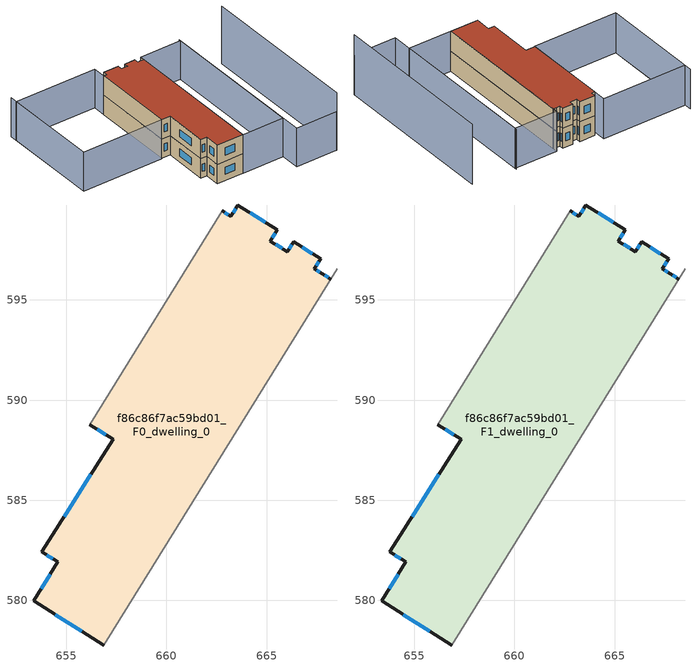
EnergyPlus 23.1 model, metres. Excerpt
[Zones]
f86c86f7ac59bd01_F0_dwelling_0
 floor ground (EU_floor_Construction): 667.71,597.05 667.4,596.55 667.78,596.31 668.21,596.04 668.54,596.57 656.88,577.78 653.37,579.98 654.59,581.92 653.79,582.42 657.34,588.05 656.18,588.78 662.8,599.44 663.22,599.18 663.57,599.74 665.54,598.5 665.19,597.94 666.05,597.4 666.36,597.9 z0
 wall outside (EU_wall_Construction): 668.21,596.04 667.78,596.31 667.4,596.55 667.71,597.05 666.36,597.9 666.05,597.4 665.19,597.94 665.54,598.5 663.57,599.74 663.22,599.18 662.8,599.44 / 656.18,588.78 657.34,588.05 653.79,582.42 654.59,581.92 653.37,579.98 656.88,577.78 z0:3
 wall adiabatic (EU_wall_Construction): 656.88,577.78 668.54,596.57 668.21,596.04 / 662.8,599.44 656.18,588.78 z0:3
 window (EU_Window_Construction): 666.26,597.74 666.14,597.55 / 667.29,597.32 666.78,597.63 / 667.49,596.71 667.61,596.9 / 667.66,596.39 667.51,596.48 / 668.08,596.12 667.91,596.23 / 654.46,579.29 655.78,578.46 / 654.21,581.32 653.75,580.59 / 654.04,582.27 654.34,582.08 / 656.24,586.3 654.9,584.18 / 656.54,588.55 656.98,588.28 / 663.09,599.26 662.93,599.36 / 663.46,599.56 663.33,599.35 / 664.93,598.89 664.18,599.35 / 665.3,598.11 665.43,598.33 / 665.78,597.57 665.45,597.77 z0.93:2.07
f86c86f7ac59bd01_F1_dwelling_0
 floor to f86c86f7ac59bd01_F0_dwelling_0 (EU_floor_Construction): 667.71,597.05 667.4,596.55 667.78,596.31 668.21,596.04 668.54,596.57 656.88,577.78 653.37,579.98 654.59,581.92 653.79,582.42 657.34,588.05 656.18,588.78 662.8,599.44 663.22,599.18 663.57,599.74 665.54,598.5 665.19,597.94 666.05,597.4 666.36,597.9 z3
 wall outside (EU_wall_Construction): 668.21,596.04 667.78,596.31 667.4,596.55 667.71,597.05 666.36,597.9 666.05,597.4 665.19,597.94 665.54,598.5 663.57,599.74 663.22,599.18 662.8,599.44 / 656.18,588.78 657.34,588.05 653.79,582.42 654.59,581.92 653.37,579.98 656.88,577.78 z3:6
 wall adiabatic (EU_wall_Construction): 656.88,577.78 668.54,596.57 668.21,596.04 / 662.8,599.44 656.18,588.78 z3:6
 window (EU_Window_Construction): 666.26,597.74 666.14,597.55 / 667.29,597.32 666.78,597.63 / 667.49,596.71 667.61,596.9 / 667.66,596.39 667.51,596.48 / 668.08,596.12 667.91,596.23 / 654.46,579.29 655.78,578.46 / 654.21,581.32 653.75,580.59 / 654.04,582.27 654.34,582.08 / 656.24,586.3 654.9,584.18 / 656.54,588.55 656.98,588.28 / 663.09,599.26 662.93,599.36 / 663.46,599.56 663.33,599.35 / 664.93,598.89 664.18,599.35 / 665.3,598.11 665.43,598.33 / 665.78,597.57 665.45,597.77 z3.93:5.07
 roof outside (EU_roof_Construction): 656.88,577.78 668.54,596.57 668.21,596.04 667.78,596.31 667.4,596.55 667.71,597.05 666.36,597.9 666.05,597.4 665.19,597.94 665.54,598.5 663.57,599.74 663.22,599.18 662.8,599.44 656.18,588.78 657.34,588.05 653.79,582.42 654.59,581.92 653.37,579.98 z6
shading: 666.19,568.52 660.76,571.89 / 660.76,571.89 674.12,593.42 / 653.72,608.61 645.52,595.39 / 656.87,577.76 668.56,596.59 / 668.56,596.59 673.99,593.21 / 673.99,593.21 662.31,574.39 / 662.31,574.39 656.87,577.76 / 663.8,601.06 656.16,588.75 / 656.16,588.75 645.5,595.37 / 645.5,595.37 653.15,607.68 / 653.15,607.68 663.8,601.06 z0:6; 666.18,568.49 679.25,589.55 z0:9
[Building]
EU S2 Campaign: North Axis=0; Terrain=City; Solar Distribution=FullExterior
[Site:Location]
Montreal-Trudeau.Intl.AP: Latitude=45.4667; Longitude=-73.75; Time Zone=-5; Elevation=36
[SizingPeriod:WeatherFileDays]
AnnualSizingPeriod: Begin Month=1; Begin Day of Month=1; End Month=12; End Day of Month=31; Day of Week for Start Day=Monday; Use Weather File Daylight Saving Period=No; Use Weather File Rain and Snow Indicators=No
[MATERIAL]
EU_InternalMass_Material: Roughness=MediumRough; Thickness=0.1; Conductivity=1; Density=1800; Specific Heat=900; Thermal Absorptance=0.9; Solar Absorptance=0.7; Visible Absorptance=0.7
[MATERIAL:NOMASS] Roughness=MediumRough; Thermal Absorptance=0.9; Solar Absorptance=0.7; Visible Absorptance=0.7
Name | Thermal Resistance
EU_wall_NoMass; EU_floor_NoMass | 1.36485
EU_roof_NoMass | 2.55992
[WINDOWMATERIAL:SIMPLEGLAZINGSYSTEM]
EU_Window_SimpleGlazing: UFactor=3.92339; Solar Heat Gain Coefficient=0.8; Visible Transmittance=0.8
[CONSTRUCTION]
EU_wall_Construction: EU_wall_NoMass
EU_roof_Construction: EU_roof_NoMass
EU_floor_Construction: EU_floor_NoMass
EU_Window_Construction: EU_Window_SimpleGlazing
EU_InternalMass_Construction: EU_InternalMass_Material
[ZONE] Type=1; Multiplier=1; Ceiling Height=autocalculate; Volume=377.57; Floor Area=autocalculate; Part of Total Floor Area=Yes
f86c86f7ac59bd01_F0_dwelling_0; f86c86f7ac59bd01_F1_dwelling_0
[INTERNALMASS] Construction=EU_InternalMass_Construction; Surface Area=125.857
Name | Zone or ZoneList
f86c86f7ac59bd01_F0_dwelling_0_EU_InternalMass | f86c86f7ac59bd01_F0_dwelling_0
f86c86f7ac59bd01_F1_dwelling_0_EU_InternalMass | f86c86f7ac59bd01_F1_dwelling_0
[OTHEREQUIPMENT] Fuel Type=Electricity; Design Level Calculation Method=Watts/Area; Power per Zone Floor Area=1; Fraction Latent=0; Fraction Radiant=0; Fraction Lost=0; Carbon Dioxide Generation Rate=0; EndUse Subcategory=EU_Step8_InternalGains
Name | Zone or ZoneList or Space or SpaceList | Schedule
EU_Step8_InternalGain_f86c86f7ac59bd01_F0_dwelling_0_f000 | f86c86f7ac59bd01_F0_dwelling_0 | EU_Step8_GainSchedule_f86c86f7ac59bd01_F0_dwelling_0_f000
EU_Step8_InternalGain_f86c86f7ac59bd01_F1_dwelling_0_f000 | f86c86f7ac59bd01_F1_dwelling_0 | EU_Step8_GainSchedule_f86c86f7ac59bd01_F1_dwelling_0_f000
[ZONEVENTILATION:DESIGNFLOWRATE] Schedule=EU_AlwaysOn; Design Flow Rate Calculation Method=AirChanges/Hour; Air Changes per Hour=0.860309; Ventilation Type=Natural; Fan Pressure Rise=0; Fan Total Efficiency=1; Constant Term Coefficient=1; Temperature Term Coefficient=0; Velocity Term Coefficient=0; Velocity Squared Term Coefficient=0; Minimum Indoor Temperature=-100; Maximum Indoor Temperature=100; Delta Temperature=-100; Minimum Outdoor Temperature=-100; Maximum Outdoor Temperature=100; Maximum Wind Speed=40
Name | Zone or ZoneList or Space or SpaceList
EU_ConstantAir_f86c86f7ac59bd01_F0_dwelling_0 | f86c86f7ac59bd01_F0_dwelling_0
EU_ConstantAir_f86c86f7ac59bd01_F1_dwelling_0 | f86c86f7ac59bd01_F1_dwelling_0
[HVACTEMPLATE:THERMOSTAT] Constant Heating Setpoint=20; Constant Cooling Setpoint=50
EU_HeatOnly_f86c86f7ac59bd01_F0_dwelling_0; EU_HeatOnly_f86c86f7ac59bd01_F1_dwelling_0
[HVACTEMPLATE:ZONE:IDEALLOADSAIRSYSTEM] System Availability Schedule=EU_AlwaysOn; Maximum Heating Supply Air Temperature=50; Minimum Cooling Supply Air Temperature=13; Maximum Heating Supply Air Humidity Ratio=0.0156; Minimum Cooling Supply Air Humidity Ratio=0.0077; Heating Limit=NoLimit; Cooling Limit=NoLimit; Heating Availability Schedule=EU_AlwaysOn; Cooling Availability Schedule=EU_CoolingOff; Dehumidification Control Type=ConstantSensibleHeatRatio; Cooling Sensible Heat Ratio=0.7; Dehumidification Setpoint=60; Humidification Control Type=None; Humidification Setpoint=30; Outdoor Air Method=None; Outdoor Air Flow Rate per Person=0.00944; Outdoor Air Flow Rate per Zone Floor Area=0; Outdoor Air Flow Rate per Zone=0; Demand Controlled Ventilation Type=None; Outdoor Air Economizer Type=NoEconomizer; Heat Recovery Type=None; Sensible Heat Recovery Effectiveness=0.7; Latent Heat Recovery Effectiveness=0.65
Name | Template Thermostat
f86c86f7ac59bd01_F0_dwelling_0 | EU_HeatOnly_f86c86f7ac59bd01_F0_dwelling_0
f86c86f7ac59bd01_F1_dwelling_0 | EU_HeatOnly_f86c86f7ac59bd01_F1_dwelling_0
[SIZING:ZONE] Zone Cooling Design Supply Air Temperature Input Method=SupplyAirTemperature; Zone Cooling Design Supply Air Temperature=13; Zone Heating Design Supply Air Temperature Input Method=SupplyAirTemperature; Zone Heating Design Supply Air Temperature=50; Zone Cooling Design Supply Air Humidity Ratio=0.008; Zone Heating Design Supply Air Humidity Ratio=0.008; Cooling Design Air Flow Method=DesignDay; Cooling Design Air Flow Rate=0; Cooling Minimum Air Flow per Zone Floor Area=0.000762; Cooling Minimum Air Flow=0; Cooling Minimum Air Flow Fraction=0.2; Heating Design Air Flow Method=DesignDay; Heating Design Air Flow Rate=0; Heating Maximum Air Flow per Zone Floor Area=0.002032; Heating Maximum Air Flow=0.141576; Heating Maximum Air Flow Fraction=0.3; Account for Dedicated Outdoor Air System=No; Dedicated Outdoor Air System Control Strategy=NeutralSupplyAir; Dedicated Outdoor Air Low Setpoint Temperature for Design=autosize; Dedicated Outdoor Air High Setpoint Temperature for Design=autosize; Zone Load Sizing Method=Sensible Load Only No Latent Load; Zone Latent Cooling Design Supply Air Humidity Ratio Input Method=HumidityRatioDifference; Zone Cooling Design Supply Air Humidity Ratio Difference=0.005; Zone Latent Heating Design Supply Air Humidity Ratio Input Method=HumidityRatioDifference; Zone Humidification Design Supply Air Humidity Ratio Difference=0.005
f86c86f7ac59bd01_F0_dwelling_0; f86c86f7ac59bd01_F1_dwelling_0
[SCHEDULE:CONSTANT]
Name | Hourly Value
EU_AlwaysOn | 1
EU_CoolingOff | 0
[SCHEDULE:FILE] Column Number=1; Rows to Skip at Top=0; Number of Hours of Data=8760; Column Separator=Comma; Interpolate to Timestep=No; Minutes per Item=60; Adjust Schedule for Daylight Savings=Yes
Name | File
EU_Step8_GainSchedule_f86c86f7ac59bd01_F0_dwelling_0_f000 | ../../schedules/f86c86f7ac59bd01/f86c86f7ac59bd01_F0_dwelling_0_f000_gain.csv
EU_Step8_GainSchedule_f86c86f7ac59bd01_F1_dwelling_0_f000 | ../../schedules/f86c86f7ac59bd01/f86c86f7ac59bd01_F1_dwelling_0_f000_gain.csv
